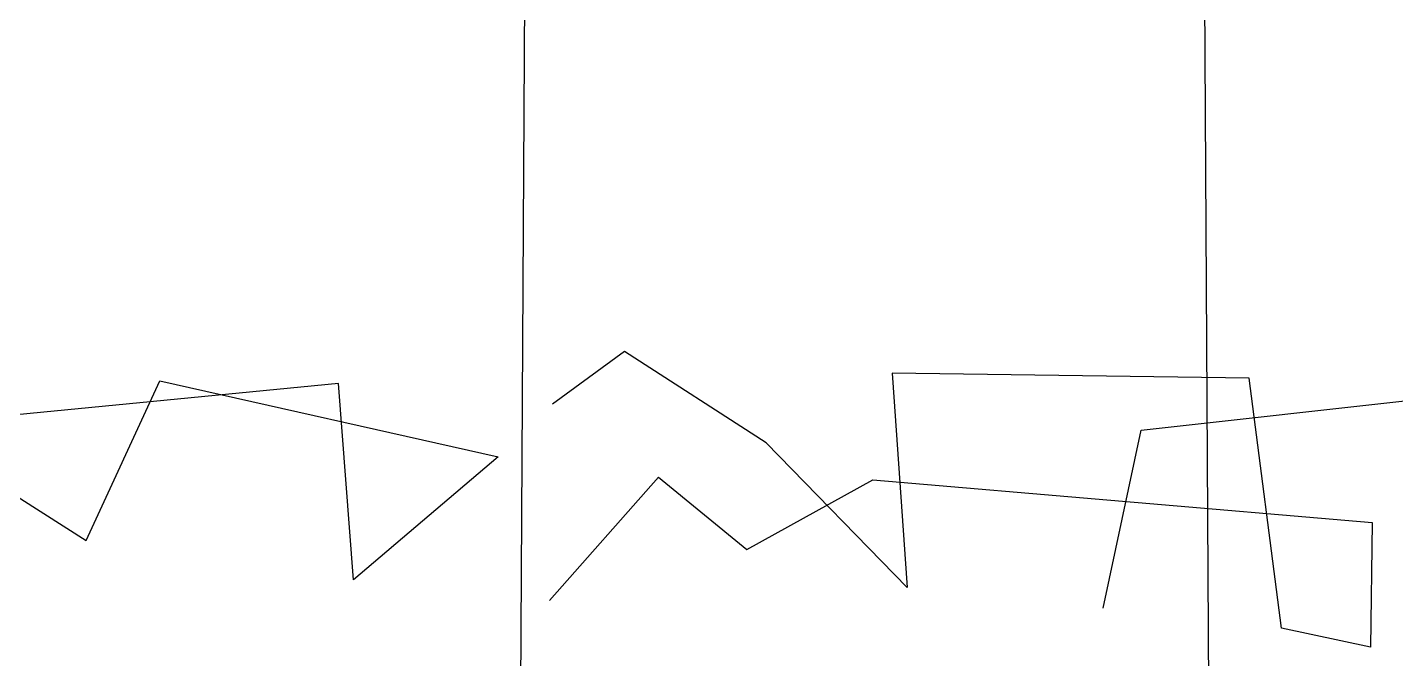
# Model space of a CAD drawing. Extents: x -1568 to -728, y -1287 to -990.
# Drawn here: x -1018.071 to -1016.845, y -1164.368 to -1163.802 of the extents above; entities that cross this region are included whole.
import ezdxf

# ---------------------------------------------------------------- set-up
doc = ezdxf.new("R2010")
doc.units = 0
doc.header["$LTSCALE"] = 5
doc.layers.get('0').update_dxf_attribs({"linetype": 'CONTINUOUS'})
doc.layers.add('fz', color=7, linetype='CONTINUOUS')
doc.layers.add('灯杆', color=4, linetype='CONTINUOUS')
doc.layers.add('标注', color=4, linetype='CONTINUOUS', lineweight=15)

# ---------------------------------------------------------------- blocks, each defined once
blk = doc.blocks.new('LIM43')
at = {"color": 98}
for p, q in [((942286.8134, 2579500.7827), (942286.7487, 2579500.7356)), ((942286.9403, 2579500.701), (942286.8134, 2579500.7827)), ((942286.331, 2579500.6134), (942286.397, 2579500.7564)), ((942286.397, 2579500.7564), (942286.7001, 2579500.6883)), ((942287.3732, 2579500.759), (942287.0532, 2579500.7634)), ((942287.0532, 2579500.7634), (942287.0666, 2579500.5713)), ((942287.4021, 2579500.5348), (942287.3732, 2579500.759)), ((942286.1247, 2579500.7441), (942286.331, 2579500.6134)), ((942286.557, 2579500.7542), (942286.2685, 2579500.7261)), ((942286.5706, 2579500.5781), (942286.557, 2579500.7542)), ((942287.2765, 2579500.7124), (942287.6612, 2579500.7551)), ((942287.2424, 2579500.5529), (942287.2765, 2579500.7124)), ((942287.0666, 2579500.5713), (942286.9403, 2579500.701)), ((942286.7001, 2579500.6883), (942286.5706, 2579500.5781)), ((942286.7463, 2579500.5597), (942286.8439, 2579500.6703)), ((942286.8439, 2579500.6703), (942286.923, 2579500.6053)), ((942286.923, 2579500.6053), (942287.0359, 2579500.6677)), ((942287.0359, 2579500.6677), (942287.4835, 2579500.6296)), ((942287.4835, 2579500.6296), (942287.4819, 2579500.5177)), ((942287.4819, 2579500.5177), (942287.4021, 2579500.5348))]:
    blk.add_line(p, q, dxfattribs=at)
blk = doc.blocks.new('双头路灯')
at = {"layer": '灯杆'}
for p, q in [((-0.3139, 0), (-0.1519, 28.9096)), ((0.1519, 28.9096), (0.3139, 0))]:
    blk.add_line(p, q, dxfattribs=at)

msp = doc.modelspace()

# ---------------------------------------------------------------- block references
at = {"layer": 'fz'}
msp.add_blockref('LIM43', (-943304.34916, -2580664.87573), dxfattribs=at)
at = {"layer": '标注', "xscale": -1}
msp.add_blockref('双头路灯', (-1017.32053, -1165.37), dxfattribs=at)

doc.saveas('drawing.dxf')
